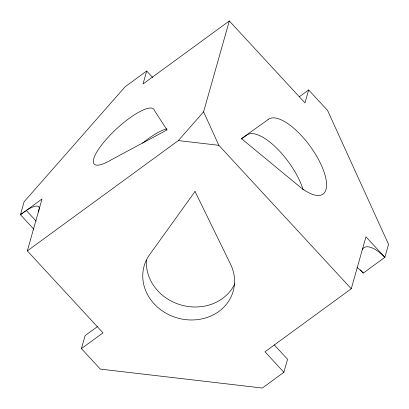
<?xml version="1.0" encoding="UTF-8"?>
<svg xmlns="http://www.w3.org/2000/svg" width="409" height="409" viewBox="0 0 409 409"><rect width="100%" height="100%" fill="white"/><g stroke="black" fill="none" stroke-linecap="round" stroke-linejoin="round"><path stroke-width="0.61" d="M33.778 229.158L20.45 214.72L42.025 198.958L38.349 211.939M274.229 344.864L287.558 359.301L283.887 372.282L262.312 388.039L100.343 369.107L81.427 348.616L103.002 332.854L27.331 250.886L39.208 208.902M152.705 77.536L146.688 71.013L143.012 83.993L229.311 20.961L304.981 102.93L308.657 89.949L327.573 110.44L388.55 244.337L384.874 257.317L363.304 273.079A31.575 12.106 53.9 0 0 356.909 267.455M81.427 348.616L85.103 335.631L97.429 326.627M27.331 250.886L178.35 140.573L203.595 111.831L229.311 20.961M283.887 372.282L264.971 351.791L351.265 288.754L365.958 236.826L384.874 257.317A31.575 12.106 53.9 0 0 362.287 249.807M146.688 71.013L125.113 86.774L24.126 201.734L20.45 214.72L25.496 211.034M299.408 96.703L308.657 89.949M241.366 139.045L246.479 135.389A46.283 17.745 53.9 0 1 275.819 147.322A46.283 17.745 53.9 0 1 303.181 189.888M178.35 140.573L218.841 145.307L351.265 288.754M360.293 269.817L363.304 273.079M36.197 221.187L26.309 210.477A25.568 6.789 -42.7 0 1 39.274 208.462M203.595 111.831L218.841 145.307M234.812 283.734A46.283 40.941 15.8 0 1 181.99 305.252A46.283 40.941 15.8 0 1 146.514 260.277M142.542 143.165A40.501 10.752 -42.7 0 1 166.821 128.845M195.037 191.463L150.481 253.473A46.283 40.941 15.8 0 0 185.65 319.628A46.283 40.941 15.8 0 0 229.827 262.747L195.037 191.463M268.053 119.632L241.453 138.62L297.926 185.226A46.283 17.745 53.9 0 0 321.326 165.175A46.283 17.745 53.9 0 0 268.053 119.632M167.01 129.919L111.192 159.863A40.501 10.752 -42.7 0 1 106.258 139.346A40.501 10.752 -42.7 0 1 154.484 110.583L167.01 129.919"/></g></svg>
